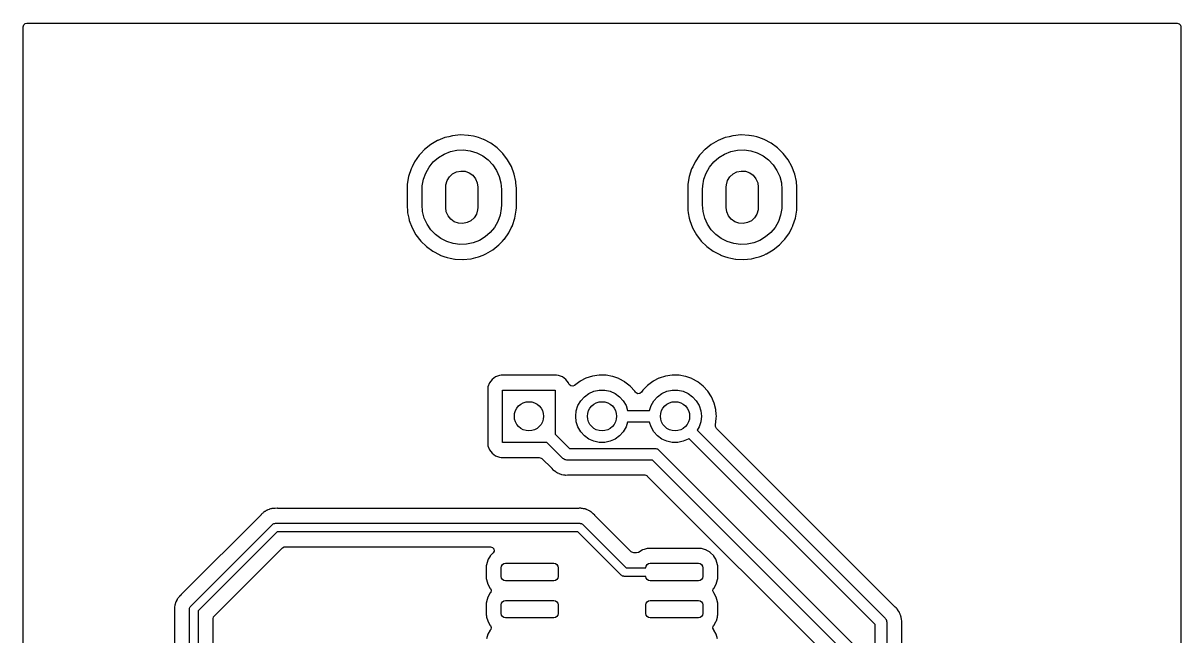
# Model space of a CAD drawing. Extents: x 84 to 124, y -235 to -33.
# Drawn here: x 84.33 to 123.95, y -53.88 to -32.9 of the extents above; entities that cross this region are included whole.
import ezdxf

# ---------------------------------------------------------------- set-up
doc = ezdxf.new("R2010")
doc.units = 0
doc.layers.add('BLACK', color=7, linetype='CONTINUOUS')

msp = doc.modelspace()

# ---------------------------------------------------------------- linework, layer by layer
at = {"layer": 'BLACK', "linetype": 'CONTINUOUS'}
for p, q in [((84.3285, -33.0295), (84.3485, -32.9614)), ((84.3285, -234.96), (84.3285, -33.0295)), ((84.3485, -32.9614), (84.4022, -32.9149)), ((84.4022, -32.9149), (84.4545, -32.9035)), ((84.4545, -32.9035), (123.825, -32.9035)), ((123.825, -32.9035), (123.894, -32.9235)), ((123.894, -32.9235), (123.94, -32.9772)), ((123.94, -32.9772), (123.951, -33.0295)), ((123.951, -33.0295), (123.951, -234.96)), ((98.7599, -36.8239), (98.5171, -36.9223)), ((98.7642, -36.8222), (98.7599, -36.8239)), ((98.7599, -36.8239), (98.7599, -36.8239)), ((98.8931, -36.7906), (98.7642, -36.8222)), ((99.0231, -36.7588), (98.8931, -36.7906)), ((99.0276, -36.7577), (99.0231, -36.7588)), ((99.0231, -36.7588), (99.0231, -36.7588)), ((99.2975, -36.732), (99.0276, -36.7577)), ((99.3021, -36.7322), (99.2975, -36.732)), ((99.5638, -36.7452), (99.3021, -36.7322)), ((99.3021, -36.7322), (99.3021, -36.7322)), ((99.5683, -36.7455), (99.5638, -36.7452)), ((99.5638, -36.7452), (99.5638, -36.7452)), ((99.5728, -36.7463), (99.5683, -36.7455)), ((99.7363, -36.7786), (99.5728, -36.7463)), ((99.5728, -36.7463), (99.5728, -36.7463)), ((99.8344, -36.7979), (99.7363, -36.7786)), ((99.908, -36.8239), (99.8344, -36.7979)), ((100.086, -36.8867), (99.908, -36.8239)), ((108.36, -36.8239), (108.117, -36.9223)), ((108.364, -36.8222), (108.36, -36.8239)), ((108.36, -36.8239), (108.36, -36.8239)), ((108.493, -36.7906), (108.364, -36.8222)), ((108.623, -36.7588), (108.493, -36.7906)), ((108.628, -36.7577), (108.623, -36.7588)), ((108.623, -36.7588), (108.623, -36.7588)), ((108.897, -36.732), (108.628, -36.7577)), ((108.902, -36.7322), (108.897, -36.732)), ((109.164, -36.7452), (108.902, -36.7322)), ((108.902, -36.7322), (108.902, -36.7322)), ((109.168, -36.7455), (109.164, -36.7452)), ((109.164, -36.7452), (109.164, -36.7452)), ((109.173, -36.7463), (109.168, -36.7455)), ((109.336, -36.7786), (109.173, -36.7463)), ((109.173, -36.7463), (109.173, -36.7463)), ((109.434, -36.7979), (109.336, -36.7786)), ((109.508, -36.8239), (109.434, -36.7979)), ((109.686, -36.8867), (109.508, -36.8239)), ((98.0639, -37.2337), (97.9392, -37.3672)), ((98.0671, -37.2304), (98.0639, -37.2337)), ((98.2788, -37.061), (98.0671, -37.2304)), ((98.5128, -36.924), (98.2788, -37.061)), ((98.5171, -36.9223), (98.5128, -36.924)), ((100.09, -36.8882), (100.086, -36.8867)), ((100.086, -36.8867), (100.086, -36.8867)), ((100.33, -37.0145), (100.09, -36.8882)), ((100.549, -37.174), (100.33, -37.0145)), ((100.743, -37.3636), (100.549, -37.174)), ((107.664, -37.2337), (107.539, -37.3672)), ((107.667, -37.2304), (107.664, -37.2337)), ((107.879, -37.061), (107.667, -37.2304)), ((108.113, -36.924), (107.879, -37.061)), ((108.117, -36.9223), (108.113, -36.924)), ((109.69, -36.8882), (109.686, -36.8867)), ((109.686, -36.8867), (109.686, -36.8867)), ((109.93, -37.0145), (109.69, -36.8882)), ((110.149, -37.174), (109.93, -37.0145)), ((110.343, -37.3636), (110.149, -37.174)), ((97.882, -37.4285), (97.7274, -37.6513)), ((97.9392, -37.3672), (97.882, -37.4285)), ((98.365, -37.6569), (98.5387, -37.5061)), ((98.5387, -37.5061), (98.7353, -37.3868)), ((98.7353, -37.3868), (98.9492, -37.3024)), ((98.9492, -37.3024), (99.1743, -37.2551)), ((99.1743, -37.2551), (99.4041, -37.2465)), ((99.4041, -37.2465), (99.632, -37.2767)), ((99.632, -37.2767), (99.8517, -37.3449)), ((99.8517, -37.3449), (100.057, -37.4491)), ((100.057, -37.4491), (100.241, -37.5864)), ((100.241, -37.5864), (100.4, -37.7528)), ((100.908, -37.5791), (100.743, -37.3636)), ((101.039, -37.8162), (100.908, -37.5791)), ((107.482, -37.4285), (107.327, -37.6513)), ((107.539, -37.3672), (107.482, -37.4285)), ((107.965, -37.6569), (108.139, -37.5061)), ((108.139, -37.5061), (108.335, -37.3868)), ((108.335, -37.3868), (108.549, -37.3024)), ((108.549, -37.3024), (108.774, -37.2551)), ((108.774, -37.2551), (109.004, -37.2465)), ((109.004, -37.2465), (109.232, -37.2767)), ((109.232, -37.2767), (109.452, -37.3449)), ((109.452, -37.3449), (109.657, -37.4491)), ((109.657, -37.4491), (109.841, -37.5864)), ((109.841, -37.5864), (110, -37.7528)), ((110.508, -37.5791), (110.343, -37.3636)), ((110.639, -37.8162), (110.508, -37.5791)), ((97.6066, -37.8941), (97.5222, -38.1518)), ((97.6433, -37.8205), (97.6066, -37.8941)), ((97.7254, -37.6554), (97.6433, -37.8205)), ((97.7274, -37.6513), (97.7254, -37.6554)), ((97.7254, -37.6554), (97.7254, -37.6554)), ((98.027, -38.2507), (98.1054, -38.0345)), ((98.1054, -38.0345), (98.2192, -37.8347)), ((98.2192, -37.8347), (98.365, -37.6569)), ((99.0261, -38.0634), (99.1591, -37.9956)), ((99.1591, -37.9956), (99.3055, -37.9661)), ((99.3055, -37.9661), (99.4544, -37.977)), ((99.4544, -37.977), (99.5948, -38.0276)), ((99.5948, -38.0276), (99.7165, -38.1141)), ((100.4, -37.7528), (100.528, -37.9436)), ((100.528, -37.9436), (100.623, -38.1533)), ((101.135, -38.0698), (101.039, -37.8162)), ((107.207, -37.8941), (107.122, -38.1518)), ((107.243, -37.8205), (107.207, -37.8941)), ((107.325, -37.6554), (107.243, -37.8205)), ((107.327, -37.6513), (107.325, -37.6554)), ((107.325, -37.6554), (107.325, -37.6554)), ((107.627, -38.2507), (107.705, -38.0345)), ((107.705, -38.0345), (107.819, -37.8347)), ((107.819, -37.8347), (107.965, -37.6569)), ((108.626, -38.0634), (108.759, -37.9956)), ((108.759, -37.9956), (108.905, -37.9661)), ((108.905, -37.9661), (109.054, -37.977)), ((109.054, -37.977), (109.195, -38.0276)), ((109.195, -38.0276), (109.317, -38.1141)), ((110, -37.7528), (110.128, -37.9436)), ((110.128, -37.9436), (110.223, -38.1533)), ((110.735, -38.0698), (110.639, -37.8162)), ((97.4758, -38.4189), (97.4715, -38.5046)), ((97.5222, -38.1518), (97.4758, -38.4189)), ((97.986, -38.477), (98.027, -38.2507)), ((98.7959, -38.4347), (98.8375, -38.2913)), ((98.8375, -38.2913), (98.9162, -38.1644)), ((98.9162, -38.1644), (99.0261, -38.0634)), ((99.7165, -38.1141), (99.8104, -38.2301)), ((99.8104, -38.2301), (99.8697, -38.3671)), ((99.8697, -38.3671), (99.89, -38.515)), ((100.623, -38.1533), (100.681, -38.3759)), ((100.681, -38.3759), (100.7, -38.605)), ((101.136, -38.0742), (101.135, -38.0698)), ((101.193, -38.3301), (101.136, -38.0742)), ((101.136, -38.0742), (101.136, -38.0742)), ((101.194, -38.3345), (101.193, -38.3301)), ((101.194, -38.3391), (101.194, -38.3345)), ((101.206, -38.5062), (101.194, -38.3391)), ((107.076, -38.4189), (107.072, -38.5046)), ((107.122, -38.1518), (107.076, -38.4189)), ((107.586, -38.477), (107.627, -38.2507)), ((108.396, -38.4347), (108.438, -38.2913)), ((108.438, -38.2913), (108.516, -38.1644)), ((108.516, -38.1644), (108.626, -38.0634)), ((109.317, -38.1141), (109.41, -38.2301)), ((109.41, -38.2301), (109.47, -38.3671)), ((109.47, -38.3671), (109.49, -38.515)), ((110.223, -38.1533), (110.281, -38.3759)), ((110.281, -38.3759), (110.3, -38.605)), ((110.736, -38.0742), (110.735, -38.0698)), ((110.793, -38.3301), (110.736, -38.0742)), ((110.736, -38.0742), (110.736, -38.0742)), ((110.794, -38.3345), (110.793, -38.3301)), ((110.794, -38.3391), (110.794, -38.3345)), ((110.806, -38.5062), (110.794, -38.3391)), ((97.4715, -38.5046), (97.4715, -39.1939)), ((97.98, -38.605), (97.986, -38.477)), ((97.98, -39.125), (97.98, -38.605)), ((98.79, -38.515), (98.7959, -38.4347)), ((98.79, -39.215), (98.79, -38.515)), ((99.89, -38.515), (99.89, -39.215)), ((100.7, -38.605), (100.7, -39.125)), ((101.209, -38.5361), (101.206, -38.5062)), ((101.209, -39.2254), (101.209, -38.5361)), ((107.072, -38.5046), (107.072, -39.1939)), ((107.58, -38.605), (107.586, -38.477)), ((107.58, -39.125), (107.58, -38.605)), ((108.39, -38.515), (108.396, -38.4347)), ((108.39, -39.215), (108.39, -38.515)), ((109.49, -38.515), (109.49, -39.215)), ((110.3, -38.605), (110.3, -39.125)), ((110.808, -38.5361), (110.806, -38.5062)), ((110.808, -39.2254), (110.808, -38.5361)), ((97.4715, -39.1939), (97.4717, -39.1962)), ((97.4717, -39.1962), (97.4797, -39.3072)), ((97.4717, -39.1962), (97.4717, -39.1962)), ((97.9994, -39.3541), (97.98, -39.125)), ((98.8103, -39.3629), (98.79, -39.215)), ((99.89, -39.215), (99.8841, -39.2953)), ((100.7, -39.125), (100.694, -39.253)), ((101.204, -39.3111), (101.209, -39.2254)), ((107.072, -39.1939), (107.072, -39.1962)), ((107.072, -39.1962), (107.08, -39.3072)), ((107.072, -39.1962), (107.072, -39.1962)), ((107.599, -39.3541), (107.58, -39.125)), ((108.41, -39.3629), (108.39, -39.215)), ((109.49, -39.215), (109.484, -39.2953)), ((110.3, -39.125), (110.294, -39.253)), ((110.804, -39.3111), (110.808, -39.2254)), ((97.4797, -39.3072), (97.4861, -39.3955)), ((97.4861, -39.3955), (97.4871, -39.3999)), ((97.4871, -39.3999), (97.4871, -39.3999)), ((97.4871, -39.3999), (97.5265, -39.5782)), ((97.5265, -39.5782), (97.5446, -39.6602)), ((98.0572, -39.5767), (97.9994, -39.3541)), ((98.1517, -39.7864), (98.0572, -39.5767)), ((98.8695, -39.4999), (98.8103, -39.3629)), ((98.9635, -39.6159), (98.8695, -39.4999)), ((99.0852, -39.7024), (98.9635, -39.6159)), ((99.7638, -39.5656), (99.6539, -39.6666)), ((99.8424, -39.4387), (99.7638, -39.5656)), ((99.8841, -39.2953), (99.8424, -39.4387)), ((100.653, -39.4793), (100.575, -39.6955)), ((100.694, -39.253), (100.653, -39.4793)), ((101.073, -39.8359), (101.158, -39.5782)), ((101.158, -39.5782), (101.204, -39.3111)), ((107.08, -39.3072), (107.086, -39.3955)), ((107.086, -39.3955), (107.087, -39.3999)), ((107.087, -39.3999), (107.087, -39.3999)), ((107.087, -39.3999), (107.126, -39.5782)), ((107.126, -39.5782), (107.145, -39.6602)), ((107.657, -39.5767), (107.599, -39.3541)), ((107.752, -39.7864), (107.657, -39.5767)), ((108.47, -39.4999), (108.41, -39.3629)), ((108.563, -39.6159), (108.47, -39.4999)), ((108.685, -39.7024), (108.563, -39.6159)), ((109.364, -39.5656), (109.254, -39.6666)), ((109.442, -39.4387), (109.364, -39.5656)), ((109.484, -39.2953), (109.442, -39.4387)), ((110.253, -39.4793), (110.175, -39.6955)), ((110.294, -39.253), (110.253, -39.4793)), ((110.673, -39.8359), (110.758, -39.5782)), ((110.758, -39.5782), (110.804, -39.3111)), ((97.5446, -39.6602), (97.6407, -39.9138)), ((97.6407, -39.9138), (97.7723, -40.1509)), ((98.2801, -39.9772), (98.1517, -39.7864)), ((98.4388, -40.1436), (98.2801, -39.9772)), ((99.2256, -39.753), (99.0852, -39.7024)), ((99.3745, -39.7639), (99.2256, -39.753)), ((99.5209, -39.7344), (99.3745, -39.7639)), ((99.6539, -39.6666), (99.5209, -39.7344)), ((100.461, -39.8953), (100.315, -40.0731)), ((100.575, -39.6955), (100.461, -39.8953)), ((100.953, -40.0787), (101.035, -39.9138)), ((101.035, -39.9138), (101.071, -39.84)), ((101.071, -39.84), (101.073, -39.8359)), ((101.071, -39.84), (101.071, -39.84)), ((107.145, -39.6602), (107.241, -39.9138)), ((107.241, -39.9138), (107.372, -40.1509)), ((107.88, -39.9772), (107.752, -39.7864)), ((108.039, -40.1436), (107.88, -39.9772)), ((108.826, -39.753), (108.685, -39.7024)), ((108.975, -39.7639), (108.826, -39.753)), ((109.121, -39.7344), (108.975, -39.7639)), ((109.254, -39.6666), (109.121, -39.7344)), ((110.061, -39.8953), (109.915, -40.0731)), ((110.175, -39.6955), (110.061, -39.8953)), ((110.553, -40.0787), (110.635, -39.9138)), ((110.635, -39.9138), (110.671, -39.84)), ((110.671, -39.84), (110.673, -39.8359)), ((110.671, -39.84), (110.671, -39.84)), ((97.7723, -40.1509), (97.9368, -40.3664)), ((97.9368, -40.3664), (98.1307, -40.556)), ((98.6233, -40.2809), (98.4388, -40.1436)), ((98.8283, -40.3851), (98.6233, -40.2809)), ((99.048, -40.4533), (98.8283, -40.3851)), ((99.9447, -40.3432), (99.7308, -40.4276)), ((100.141, -40.2239), (99.9447, -40.3432)), ((100.315, -40.0731), (100.141, -40.2239)), ((100.613, -40.4996), (100.734, -40.3696)), ((100.734, -40.3696), (100.795, -40.3048)), ((100.795, -40.3048), (100.798, -40.3015)), ((100.795, -40.3048), (100.795, -40.3048)), ((100.798, -40.3015), (100.953, -40.0787)), ((107.372, -40.1509), (107.537, -40.3664)), ((107.537, -40.3664), (107.731, -40.556)), ((108.223, -40.2809), (108.039, -40.1436)), ((108.428, -40.3851), (108.223, -40.2809)), ((108.648, -40.4533), (108.428, -40.3851)), ((109.545, -40.3432), (109.331, -40.4276)), ((109.741, -40.2239), (109.545, -40.3432)), ((109.915, -40.0731), (109.741, -40.2239)), ((110.213, -40.4996), (110.334, -40.3696)), ((110.334, -40.3696), (110.395, -40.3048)), ((110.395, -40.3048), (110.398, -40.3015)), ((110.395, -40.3048), (110.395, -40.3048)), ((110.398, -40.3015), (110.553, -40.0787)), ((98.1307, -40.556), (98.35, -40.7155)), ((98.35, -40.7155), (98.5899, -40.8418)), ((99.2759, -40.4835), (99.048, -40.4533)), ((99.5057, -40.4749), (99.2759, -40.4835)), ((99.7308, -40.4276), (99.5057, -40.4749)), ((100.075, -40.8433), (100.163, -40.8077)), ((100.163, -40.8077), (100.167, -40.806)), ((100.163, -40.8077), (100.163, -40.8077)), ((100.167, -40.806), (100.401, -40.669)), ((100.401, -40.669), (100.613, -40.4996)), ((107.731, -40.556), (107.95, -40.7155)), ((107.95, -40.7155), (108.19, -40.8418)), ((108.876, -40.4835), (108.648, -40.4533)), ((109.106, -40.4749), (108.876, -40.4835)), ((109.331, -40.4276), (109.106, -40.4749)), ((109.675, -40.8433), (109.763, -40.8077)), ((109.763, -40.8077), (109.767, -40.806)), ((109.763, -40.8077), (109.763, -40.8077)), ((109.767, -40.806), (110.001, -40.669)), ((110.001, -40.669), (110.213, -40.4996)), ((98.5899, -40.8418), (98.5942, -40.8433)), ((98.5942, -40.8433), (98.5943, -40.8433)), ((98.5943, -40.8433), (98.7271, -40.8902)), ((98.7271, -40.8902), (98.8456, -40.9321)), ((98.8456, -40.9321), (98.9437, -40.9514)), ((98.9437, -40.9514), (99.1072, -40.9837)), ((99.1072, -40.9837), (99.1072, -40.9837)), ((99.1072, -40.9837), (99.1117, -40.9845)), ((99.1117, -40.9845), (99.1162, -40.9848)), ((99.1162, -40.9848), (99.1162, -40.9848)), ((99.1162, -40.9848), (99.3779, -40.9978)), ((99.3779, -40.9978), (99.3779, -40.9978)), ((99.3779, -40.9978), (99.3825, -40.998)), ((99.3825, -40.998), (99.6524, -40.9723)), ((99.6524, -40.9723), (99.6569, -40.9712)), ((99.6569, -40.9712), (99.8166, -40.9321)), ((99.6569, -40.9712), (99.6569, -40.9712)), ((99.8166, -40.9321), (99.9158, -40.9078)), ((99.9158, -40.9078), (100.075, -40.8433)), ((108.19, -40.8418), (108.194, -40.8433)), ((108.194, -40.8433), (108.194, -40.8433)), ((108.194, -40.8433), (108.327, -40.8902)), ((108.327, -40.8902), (108.446, -40.9321)), ((108.446, -40.9321), (108.544, -40.9514)), ((108.544, -40.9514), (108.707, -40.9837)), ((108.707, -40.9837), (108.707, -40.9837)), ((108.707, -40.9837), (108.712, -40.9845)), ((108.712, -40.9845), (108.716, -40.9848)), ((108.716, -40.9848), (108.716, -40.9848)), ((108.716, -40.9848), (108.978, -40.9978)), ((108.978, -40.9978), (108.978, -40.9978)), ((108.978, -40.9978), (108.983, -40.998)), ((108.983, -40.998), (109.252, -40.9723)), ((109.252, -40.9723), (109.257, -40.9712)), ((109.257, -40.9712), (109.417, -40.9321)), ((109.257, -40.9712), (109.257, -40.9712)), ((109.417, -40.9321), (109.516, -40.9078)), ((109.516, -40.9078), (109.675, -40.8433)), ((100.377, -45.1017), (100.289, -45.2183)), ((100.493, -45.0144), (100.377, -45.1017)), ((100.63, -44.9633), (100.493, -45.0144)), ((100.692, -44.9565), (100.63, -44.9633)), ((102.588, -44.9565), (100.692, -44.9565)), ((102.65, -44.9633), (102.588, -44.9565)), ((102.787, -45.0144), (102.65, -44.9633)), ((102.903, -45.1017), (102.787, -45.0144)), ((102.991, -45.2183), (102.903, -45.1017)), ((103.387, -45.1691), (103.383, -45.1722)), ((103.391, -45.1667), (103.387, -45.1691)), ((103.588, -45.0645), (103.391, -45.1667)), ((103.592, -45.0621), (103.588, -45.0645)), ((103.588, -45.0645), (103.588, -45.0645)), ((103.812, -44.9901), (103.592, -45.0621)), ((104.041, -44.9551), (103.812, -44.9901)), ((104.047, -44.9552), (104.041, -44.9551)), ((104.2, -44.9571), (104.047, -44.9552)), ((104.047, -44.9552), (104.047, -44.9552)), ((104.273, -44.9579), (104.2, -44.9571)), ((104.278, -44.9588), (104.273, -44.9579)), ((104.278, -44.9589), (104.278, -44.9588)), ((104.496, -44.9977), (104.278, -44.9589)), ((104.501, -44.9986), (104.496, -44.9977)), ((104.496, -44.9977), (104.496, -44.9977)), ((104.506, -45.0003), (104.501, -44.9986)), ((104.714, -45.0741), (104.506, -45.0003)), ((104.506, -45.0003), (104.506, -45.0003)), ((104.714, -45.0742), (104.714, -45.0741)), ((104.719, -45.0759), (104.714, -45.0742)), ((104.724, -45.0784), (104.719, -45.0759)), ((104.918, -45.1853), (104.724, -45.0784)), ((104.724, -45.0784), (104.724, -45.0784)), ((105.887, -45.1691), (105.883, -45.1722)), ((105.891, -45.1667), (105.887, -45.1691)), ((106.088, -45.0645), (105.891, -45.1667)), ((106.092, -45.0621), (106.088, -45.0645)), ((106.088, -45.0645), (106.088, -45.0645)), ((106.312, -44.9901), (106.092, -45.0621)), ((106.541, -44.9551), (106.312, -44.9901)), ((106.547, -44.9552), (106.541, -44.9551)), ((106.7, -44.9571), (106.547, -44.9552)), ((106.547, -44.9552), (106.547, -44.9552)), ((106.773, -44.9579), (106.7, -44.9571)), ((106.778, -44.9588), (106.773, -44.9579)), ((106.778, -44.9589), (106.778, -44.9588)), ((106.996, -44.9977), (106.778, -44.9589)), ((107.001, -44.9986), (106.996, -44.9977)), ((106.996, -44.9977), (106.996, -44.9977)), ((107.006, -45.0003), (107.001, -44.9986)), ((107.214, -45.0741), (107.006, -45.0003)), ((107.006, -45.0003), (107.006, -45.0003)), ((107.214, -45.0742), (107.214, -45.0741)), ((107.219, -45.0759), (107.214, -45.0742)), ((107.224, -45.0784), (107.219, -45.0759)), ((107.418, -45.1853), (107.224, -45.0784)), ((107.224, -45.0784), (107.224, -45.0784)), ((100.238, -45.3547), (100.231, -45.4169)), ((100.231, -45.4169), (100.231, -47.3131)), ((100.289, -45.2183), (100.238, -45.3547)), ((100.74, -47.265), (100.74, -45.465)), ((100.74, -45.465), (102.54, -45.465)), ((102.54, -45.465), (102.54, -46.9822)), ((102.994, -45.2267), (102.991, -45.2183)), ((103.004, -45.2549), (102.994, -45.2267)), ((102.994, -45.2267), (102.994, -45.2267)), ((103.017, -45.28), (103.004, -45.2549)), ((103.071, -45.3259), (103.017, -45.28)), ((103.142, -45.3351), (103.071, -45.3259)), ((103.201, -45.3072), (103.142, -45.3351)), ((103.202, -45.3081), (103.201, -45.3072)), ((103.383, -45.1722), (103.202, -45.3081)), ((103.383, -45.1722), (103.383, -45.1722)), ((103.69, -45.5856), (103.862, -45.509)), ((103.862, -45.509), (104.046, -45.4699)), ((104.046, -45.4699), (104.234, -45.4699)), ((104.234, -45.4699), (104.418, -45.509)), ((104.418, -45.509), (104.59, -45.5856)), ((104.922, -45.1878), (104.918, -45.1853)), ((104.918, -45.1853), (104.918, -45.1853)), ((104.926, -45.191), (104.922, -45.1878)), ((105.1, -45.3282), (104.926, -45.191)), ((104.926, -45.191), (104.926, -45.191)), ((105.104, -45.3314), (105.1, -45.3282)), ((105.1, -45.3282), (105.1, -45.3282)), ((105.26, -45.5027), (105.104, -45.3314)), ((105.263, -45.507), (105.26, -45.5027)), ((105.285, -45.5416), (105.263, -45.507)), ((105.263, -45.507), (105.263, -45.507)), ((105.306, -45.5661), (105.285, -45.5416)), ((105.495, -45.5442), (105.44, -45.5892)), ((105.542, -45.4756), (105.495, -45.5442)), ((105.702, -45.3081), (105.542, -45.4756)), ((105.739, -45.28), (105.702, -45.3081)), ((105.883, -45.1722), (105.739, -45.28)), ((105.883, -45.1722), (105.883, -45.1722)), ((106.19, -45.5856), (106.362, -45.509)), ((106.362, -45.509), (106.546, -45.4699)), ((106.546, -45.4699), (106.734, -45.4699)), ((106.734, -45.4699), (106.918, -45.509)), ((106.918, -45.509), (107.09, -45.5856)), ((107.422, -45.1878), (107.418, -45.1853)), ((107.418, -45.1853), (107.418, -45.1853)), ((107.426, -45.191), (107.422, -45.1878)), ((107.6, -45.3282), (107.426, -45.191)), ((107.426, -45.191), (107.426, -45.191)), ((107.604, -45.3314), (107.6, -45.3282)), ((107.6, -45.3282), (107.6, -45.3282)), ((107.76, -45.5027), (107.604, -45.3314)), ((107.886, -45.6971), (107.76, -45.5027)), ((103.318, -45.9989), (103.412, -45.836)), ((103.412, -45.836), (103.538, -45.6962)), ((103.538, -45.6962), (103.69, -45.5856)), ((104.59, -45.5856), (104.742, -45.6962)), ((104.742, -45.6962), (104.868, -45.836)), ((104.868, -45.836), (104.962, -45.9989)), ((105.369, -45.5973), (105.306, -45.5661)), ((105.44, -45.5892), (105.369, -45.5973)), ((105.818, -45.9989), (105.912, -45.836)), ((105.912, -45.836), (106.038, -45.6962)), ((106.038, -45.6962), (106.19, -45.5856)), ((107.09, -45.5856), (107.242, -45.6962)), ((107.242, -45.6962), (107.368, -45.836)), ((107.368, -45.836), (107.462, -45.9989)), ((107.978, -45.9095), (107.886, -45.6971)), ((108.034, -46.1342), (107.978, -45.9095)), ((103.24, -46.365), (103.26, -46.1779)), ((103.26, -46.1779), (103.318, -45.9989)), ((104.962, -45.9989), (105.016, -46.165)), ((105.016, -46.165), (105.764, -46.165)), ((105.764, -46.165), (105.818, -45.9989)), ((107.462, -45.9989), (107.52, -46.1779)), ((107.52, -46.1779), (107.54, -46.365)), ((108.035, -46.1393), (108.034, -46.1342)), ((108.047, -46.2884), (108.035, -46.1393)), ((108.035, -46.1393), (108.035, -46.1393)), ((108.053, -46.365), (108.047, -46.2884)), ((103.26, -46.5521), (103.24, -46.365)), ((103.318, -46.7311), (103.26, -46.5521)), ((103.412, -46.894), (103.318, -46.7311)), ((104.962, -46.7311), (104.868, -46.894)), ((105.016, -46.565), (104.962, -46.7311)), ((105.764, -46.565), (105.016, -46.565)), ((105.818, -46.7311), (105.764, -46.565)), ((105.912, -46.894), (105.818, -46.7311)), ((107.462, -46.7311), (107.399, -46.8409)), ((107.52, -46.5521), (107.462, -46.7311)), ((107.54, -46.365), (107.52, -46.5521)), ((108.021, -46.6637), (108.052, -46.434)), ((108.021, -46.6643), (108.021, -46.6637)), ((108.021, -46.716), (108.021, -46.6643)), ((108.055, -46.7783), (108.021, -46.716)), ((108.052, -46.434), (108.053, -46.365)), ((102.54, -46.9822), (103.022, -47.4645)), ((103.538, -47.0338), (103.412, -46.894)), ((103.69, -47.1444), (103.538, -47.0338)), ((103.862, -47.221), (103.69, -47.1444)), ((104.59, -47.1444), (104.418, -47.221)), ((104.742, -47.0338), (104.59, -47.1444)), ((104.868, -46.894), (104.742, -47.0338)), ((106.038, -47.0338), (105.912, -46.894)), ((106.19, -47.1444), (106.038, -47.0338)), ((106.362, -47.221), (106.19, -47.1444)), ((107.09, -47.1444), (106.918, -47.221)), ((107.117, -47.1248), (107.09, -47.1444)), ((113.489, -53.4963), (107.117, -47.1248)), ((107.399, -46.8409), (113.83, -53.2723)), ((114.172, -52.8951), (108.055, -46.7783)), ((100.231, -47.3131), (100.238, -47.3753)), ((100.238, -47.3753), (100.289, -47.5117)), ((100.289, -47.5117), (100.377, -47.6283)), ((102.257, -47.265), (100.74, -47.265)), ((102.798, -47.8059), (102.257, -47.265)), ((103.022, -47.4645), (105.948, -47.4645)), ((104.046, -47.2601), (103.862, -47.221)), ((104.234, -47.2601), (104.046, -47.2601)), ((104.418, -47.221), (104.234, -47.2601)), ((105.948, -47.4645), (105.98, -47.472)), ((105.98, -47.472), (106.014, -47.4758)), ((106.014, -47.4758), (106.023, -47.4819)), ((106.023, -47.4819), (106.035, -47.4844)), ((106.035, -47.4844), (106.061, -47.5053)), ((106.061, -47.5053), (106.089, -47.5231)), ((106.089, -47.5231), (112.918, -54.3523)), ((106.546, -47.2601), (106.362, -47.221)), ((106.734, -47.2601), (106.546, -47.2601)), ((106.918, -47.221), (106.734, -47.2601)), ((100.377, -47.6283), (100.493, -47.7156)), ((100.493, -47.7156), (100.63, -47.7667)), ((100.63, -47.7667), (100.692, -47.7735)), ((100.692, -47.7735), (101.994, -47.7735)), ((101.994, -47.7735), (102.062, -47.7935)), ((102.062, -47.7935), (102.083, -47.8104)), ((102.083, -47.8104), (102.418, -48.145)), ((102.826, -47.8237), (102.798, -47.8059)), ((102.852, -47.8446), (102.826, -47.8237)), ((102.864, -47.8472), (102.852, -47.8446)), ((102.873, -47.8533), (102.864, -47.8472)), ((102.907, -47.857), (102.873, -47.8533)), ((102.939, -47.8645), (102.907, -47.857)), ((105.865, -47.8645), (102.939, -47.8645)), ((112.576, -54.5763), (105.865, -47.8645)), ((102.418, -48.145), (102.424, -48.1513)), ((102.424, -48.1513), (102.462, -48.1949)), ((102.462, -48.1949), (102.468, -48.1993)), ((102.468, -48.1993), (102.514, -48.2316)), ((102.514, -48.2316), (102.52, -48.2356)), ((102.52, -48.2356), (102.57, -48.275)), ((102.57, -48.275), (102.577, -48.2781)), ((102.577, -48.2781), (102.579, -48.2795)), ((102.579, -48.2795), (102.594, -48.2879)), ((102.594, -48.2879), (102.596, -48.2891)), ((102.596, -48.2891), (102.602, -48.2935)), ((102.602, -48.2935), (102.609, -48.2963)), ((102.609, -48.2963), (102.609, -48.2963)), ((102.609, -48.2963), (102.662, -48.3167)), ((102.662, -48.3167), (102.668, -48.3193)), ((102.668, -48.3193), (102.726, -48.3456)), ((102.726, -48.3456), (102.734, -48.3469)), ((102.734, -48.3469), (102.736, -48.3477)), ((102.736, -48.3477), (102.752, -48.3524)), ((102.752, -48.3524), (102.755, -48.353)), ((102.755, -48.353), (102.762, -48.3558)), ((102.762, -48.3558), (102.77, -48.3568)), ((102.77, -48.3568), (102.825, -48.3641)), ((102.825, -48.3641), (102.832, -48.3652)), ((102.832, -48.3652), (102.87, -48.3723)), ((102.87, -48.3723), (102.895, -48.3768)), ((102.895, -48.3768), (102.902, -48.3764)), ((102.902, -48.3764), (102.957, -48.3732)), ((102.902, -48.3764), (102.902, -48.3764)), ((102.957, -48.3732), (102.964, -48.373)), ((102.964, -48.373), (105.602, -48.373)), ((105.602, -48.373), (105.67, -48.393)), ((105.67, -48.393), (105.691, -48.4099)), ((105.691, -48.4099), (112.031, -54.75)), ((92.8396, -49.5254), (92.8202, -49.5294)), ((92.8602, -49.5194), (92.8396, -49.5254)), ((92.9063, -49.518), (92.8602, -49.5194)), ((92.9182, -49.5171), (92.9063, -49.518)), ((92.9186, -49.517), (92.9182, -49.5171)), ((92.9226, -49.5165), (92.9186, -49.517)), ((92.9186, -49.517), (92.9186, -49.517)), ((92.9517, -49.5165), (92.9226, -49.5165)), ((92.9556, -49.5164), (92.9517, -49.5165)), ((93.0185, -49.5145), (92.9556, -49.5164)), ((93.0265, -49.5142), (93.0185, -49.5145)), ((93.0185, -49.5145), (93.0185, -49.5145)), ((93.0342, -49.5159), (93.0265, -49.5142)), ((93.0461, -49.5165), (93.0342, -49.5159)), ((103.341, -49.5165), (93.0461, -49.5165)), ((103.353, -49.5159), (103.341, -49.5165)), ((103.399, -49.5116), (103.353, -49.5159)), ((103.42, -49.5149), (103.399, -49.5116)), ((103.44, -49.5165), (103.42, -49.5149)), ((103.461, -49.5165), (103.44, -49.5165)), ((103.472, -49.5192), (103.461, -49.5165)), ((103.506, -49.528), (103.472, -49.5192)), ((103.518, -49.5304), (103.506, -49.528)), ((92.4722, -49.7355), (89.7624, -52.4453)), ((92.4802, -49.7268), (92.4722, -49.7355)), ((92.4995, -49.7034), (92.4802, -49.7268)), ((92.5096, -49.6912), (92.4995, -49.7034)), ((92.527, -49.6786), (92.5096, -49.6912)), ((92.542, -49.6657), (92.527, -49.6786)), ((92.5572, -49.6505), (92.542, -49.6657)), ((92.564, -49.6465), (92.5572, -49.6505)), ((92.597, -49.627), (92.564, -49.6465)), ((92.564, -49.6465), (92.564, -49.6465)), ((92.6069, -49.6205), (92.597, -49.627)), ((92.6442, -49.5934), (92.6069, -49.6205)), ((92.6642, -49.5855), (92.6442, -49.5934)), ((92.6819, -49.5768), (92.6642, -49.5855)), ((92.7004, -49.5659), (92.6819, -49.5768)), ((92.7448, -49.553), (92.7004, -49.5659)), ((92.756, -49.5491), (92.7448, -49.553)), ((92.7916, -49.535), (92.756, -49.5491)), ((92.7989, -49.5321), (92.7916, -49.535)), ((92.7916, -49.535), (92.7916, -49.535)), ((92.8068, -49.5311), (92.7989, -49.5321)), ((92.8132, -49.5303), (92.8068, -49.5311)), ((92.8068, -49.5311), (92.8068, -49.5311)), ((92.8202, -49.5294), (92.8132, -49.5303)), ((103.563, -49.5376), (103.518, -49.5304)), ((103.583, -49.5461), (103.563, -49.5376)), ((103.602, -49.5525), (103.583, -49.5461)), ((103.622, -49.5579), (103.602, -49.5525)), ((103.629, -49.5617), (103.622, -49.5579)), ((103.663, -49.5801), (103.629, -49.5617)), ((103.629, -49.5617), (103.629, -49.5617)), ((103.673, -49.5853), (103.663, -49.5801)), ((103.709, -49.6005), (103.673, -49.5853)), ((103.716, -49.6037), (103.709, -49.6005)), ((103.709, -49.6005), (103.709, -49.6005)), ((103.722, -49.6086), (103.716, -49.6037)), ((103.733, -49.6168), (103.722, -49.6086)), ((103.749, -49.6277), (103.733, -49.6168)), ((103.761, -49.6342), (103.749, -49.6277)), ((103.768, -49.638), (103.761, -49.6342)), ((103.798, -49.6657), (103.768, -49.638)), ((103.802, -49.6696), (103.798, -49.6657)), ((103.811, -49.6774), (103.802, -49.6696)), ((103.814, -49.6801), (103.811, -49.6774)), ((103.835, -49.7006), (103.814, -49.6801)), ((103.838, -49.7034), (103.835, -49.7006)), ((103.889, -49.7519), (103.838, -49.7034)), ((103.894, -49.7586), (103.889, -49.7519)), ((103.902, -49.7674), (103.894, -49.7586)), ((103.894, -49.7586), (103.894, -49.7586)), ((105.138, -51.0036), (103.902, -49.7674)), ((90.0639, -52.8629), (92.8579, -50.0689)), ((92.8579, -50.0689), (92.875, -50.0591)), ((92.875, -50.0591), (92.889, -50.0451)), ((92.889, -50.0451), (92.9081, -50.04)), ((92.9081, -50.04), (92.9252, -50.0301)), ((92.9252, -50.0301), (92.9449, -50.0301)), ((92.9449, -50.0301), (92.964, -50.025)), ((92.964, -50.025), (103.378, -50.025)), ((103.378, -50.025), (103.397, -50.0301)), ((103.397, -50.0301), (103.417, -50.0301)), ((103.417, -50.0301), (103.434, -50.04)), ((103.434, -50.04), (103.453, -50.0451)), ((103.453, -50.0451), (103.467, -50.0591)), ((103.467, -50.0591), (103.484, -50.0689)), ((103.484, -50.0689), (104.964, -51.549)), ((93.0261, -50.325), (90.32, -53.0311)), ((103.316, -50.325), (93.0261, -50.325)), ((104.796, -51.8051), (103.316, -50.325)), ((90.8654, -53.2049), (93.1999, -50.8704)), ((93.1999, -50.8704), (93.2622, -50.8364)), ((93.2622, -50.8364), (93.2889, -50.8335)), ((93.2889, -50.8335), (100.32, -50.8335)), ((100.409, -51.0486), (100.316, -51.1422)), ((100.32, -50.8335), (100.388, -50.8535)), ((100.388, -50.8535), (100.435, -50.9072)), ((100.415, -51.042), (100.409, -51.0486)), ((100.445, -50.9774), (100.415, -51.042)), ((100.435, -50.9072), (100.445, -50.9774)), ((105.159, -51.0205), (105.138, -51.0036)), ((105.227, -51.0405), (105.159, -51.0205)), ((105.322, -51.0405), (105.227, -51.0405)), ((105.386, -51.023), (105.322, -51.0405)), ((105.52, -50.9439), (105.386, -51.023)), ((105.526, -50.9399), (105.52, -50.9439)), ((105.52, -50.9439), (105.52, -50.9439)), ((105.534, -50.9376), (105.526, -50.9399)), ((105.586, -50.9225), (105.534, -50.9376)), ((105.534, -50.9376), (105.534, -50.9376)), ((105.686, -50.8934), (105.586, -50.9225)), ((105.693, -50.8929), (105.686, -50.8934)), ((105.721, -50.8907), (105.693, -50.8929)), ((105.693, -50.8929), (105.693, -50.8929)), ((105.723, -50.8905), (105.721, -50.8907)), ((105.721, -50.8907), (105.721, -50.8907)), ((107.507, -50.8905), (105.723, -50.8905)), ((107.509, -50.8907), (107.507, -50.8905)), ((107.537, -50.8929), (107.509, -50.8907)), ((107.509, -50.8907), (107.509, -50.8907)), ((107.544, -50.8934), (107.537, -50.8929)), ((107.537, -50.8929), (107.537, -50.8929)), ((107.644, -50.9225), (107.544, -50.8934)), ((107.696, -50.9376), (107.644, -50.9225)), ((107.704, -50.9399), (107.696, -50.9376)), ((107.696, -50.9376), (107.696, -50.9376)), ((107.71, -50.9439), (107.704, -50.9399)), ((107.84, -51.0205), (107.71, -50.9439)), ((107.71, -50.9439), (107.71, -50.9439)), ((107.847, -51.0245), (107.84, -51.0205)), ((107.84, -51.0205), (107.84, -51.0205)), ((107.964, -51.1422), (107.847, -51.0245)), ((100.184, -51.4452), (100.181, -51.4825)), ((100.181, -51.4825), (100.181, -51.9155)), ((100.231, -51.2854), (100.184, -51.4452)), ((100.248, -51.2566), (100.231, -51.2854)), ((100.312, -51.149), (100.248, -51.2566)), ((100.316, -51.1422), (100.312, -51.149)), ((100.312, -51.149), (100.312, -51.149)), ((100.69, -51.549), (100.701, -51.4916)), ((100.701, -51.4916), (100.734, -51.4429)), ((100.734, -51.4429), (100.783, -51.4104)), ((100.783, -51.4104), (100.84, -51.399)), ((100.84, -51.399), (102.49, -51.399)), ((102.49, -51.399), (102.547, -51.4104)), ((102.547, -51.4104), (102.596, -51.4429)), ((102.596, -51.4429), (102.629, -51.4916)), ((102.629, -51.4916), (102.64, -51.549)), ((105.64, -51.549), (105.651, -51.4916)), ((105.651, -51.4916), (105.684, -51.4429)), ((105.684, -51.4429), (105.733, -51.4104)), ((105.733, -51.4104), (105.79, -51.399)), ((105.79, -51.399), (107.44, -51.399)), ((107.44, -51.399), (107.497, -51.4104)), ((107.497, -51.4104), (107.546, -51.4429)), ((107.546, -51.4429), (107.579, -51.4916)), ((107.579, -51.4916), (107.59, -51.549)), ((107.968, -51.149), (107.964, -51.1422)), ((108.032, -51.2566), (107.968, -51.149)), ((107.968, -51.149), (107.968, -51.149)), ((108.049, -51.2854), (108.032, -51.2566)), ((108.096, -51.4452), (108.049, -51.2854)), ((108.099, -51.4825), (108.096, -51.4452)), ((108.099, -51.9155), (108.099, -51.4825)), ((100.69, -51.849), (100.69, -51.549)), ((100.701, -51.9064), (100.69, -51.849)), ((102.64, -51.849), (102.629, -51.9064)), ((102.64, -51.549), (102.64, -51.849)), ((104.813, -51.8149), (104.796, -51.8051)), ((104.827, -51.8289), (104.813, -51.8149)), ((104.846, -51.834), (104.827, -51.8289)), ((104.863, -51.8439), (104.846, -51.834)), ((104.883, -51.8439), (104.863, -51.8439)), ((104.902, -51.849), (104.883, -51.8439)), ((105.64, -51.849), (104.902, -51.849)), ((104.964, -51.549), (105.64, -51.549)), ((105.651, -51.9064), (105.64, -51.849)), ((107.59, -51.849), (107.579, -51.9064)), ((107.59, -51.549), (107.59, -51.849)), ((100.181, -51.9155), (100.184, -51.9528)), ((100.184, -51.9528), (100.231, -52.1126)), ((100.231, -52.1126), (100.316, -52.2558)), ((100.316, -52.2558), (100.318, -52.2585)), ((100.318, -52.2585), (100.344, -52.3229)), ((100.734, -51.9551), (100.701, -51.9064)), ((100.783, -51.9876), (100.734, -51.9551)), ((100.84, -51.999), (100.783, -51.9876)), ((102.49, -51.999), (100.84, -51.999)), ((102.547, -51.9876), (102.49, -51.999)), ((102.596, -51.9551), (102.547, -51.9876)), ((102.629, -51.9064), (102.596, -51.9551)), ((105.684, -51.9551), (105.651, -51.9064)), ((105.733, -51.9876), (105.684, -51.9551)), ((105.79, -51.999), (105.733, -51.9876)), ((107.44, -51.999), (105.79, -51.999)), ((107.497, -51.9876), (107.44, -51.999)), ((107.546, -51.9551), (107.497, -51.9876)), ((107.579, -51.9064), (107.546, -51.9551)), ((107.936, -52.3451), (107.95, -52.2755)), ((107.95, -52.2755), (107.961, -52.2597)), ((107.961, -52.2597), (107.964, -52.2558)), ((107.964, -52.2558), (108.049, -52.1126)), ((108.049, -52.1126), (108.096, -51.9528)), ((108.096, -51.9528), (108.099, -51.9155)), ((89.5751, -52.6842), (89.5581, -52.7152)), ((89.5803, -52.6735), (89.5751, -52.6842)), ((89.5955, -52.6384), (89.5803, -52.6735)), ((89.5987, -52.6311), (89.5955, -52.6384)), ((89.5955, -52.6384), (89.5955, -52.6384)), ((89.604, -52.6243), (89.5987, -52.6311)), ((89.6118, -52.6142), (89.604, -52.6243)), ((89.6227, -52.5977), (89.6118, -52.6142)), ((89.6292, -52.5858), (89.6227, -52.5977)), ((89.633, -52.5789), (89.6292, -52.5858)), ((89.6292, -52.5858), (89.6292, -52.5858)), ((89.6646, -52.5452), (89.633, -52.5789)), ((89.6724, -52.5362), (89.6646, -52.5452)), ((89.6751, -52.5327), (89.6724, -52.5362)), ((89.6956, -52.5121), (89.6751, -52.5327)), ((89.6984, -52.5093), (89.6956, -52.5121)), ((89.7415, -52.4634), (89.6984, -52.5093)), ((89.7469, -52.4576), (89.7415, -52.4634)), ((89.7415, -52.4634), (89.7415, -52.4634)), ((89.7536, -52.4533), (89.7469, -52.4576)), ((89.7624, -52.4453), (89.7536, -52.4533)), ((89.7536, -52.4533), (89.7536, -52.4533)), ((100.231, -52.5554), (100.184, -52.7152)), ((100.316, -52.4122), (100.231, -52.5554)), ((100.319, -52.4083), (100.316, -52.4122)), ((100.33, -52.3925), (100.319, -52.4083)), ((100.344, -52.3229), (100.33, -52.3925)), ((100.734, -52.7129), (100.783, -52.6804)), ((100.783, -52.6804), (100.84, -52.669)), ((100.84, -52.669), (102.49, -52.669)), ((102.49, -52.669), (102.547, -52.6804)), ((102.547, -52.6804), (102.596, -52.7129)), ((105.684, -52.7129), (105.733, -52.6804)), ((105.733, -52.6804), (105.79, -52.669)), ((105.79, -52.669), (107.44, -52.669)), ((107.44, -52.669), (107.497, -52.6804)), ((107.497, -52.6804), (107.546, -52.7129)), ((107.962, -52.4095), (107.936, -52.3451)), ((107.964, -52.4122), (107.962, -52.4095)), ((108.049, -52.5554), (107.964, -52.4122)), ((108.096, -52.7152), (108.049, -52.5554)), ((89.5099, -52.927), (89.5066, -52.9482)), ((89.5066, -52.9482), (89.5073, -52.956)), ((89.5073, -52.956), (89.5109, -52.9941)), ((89.5115, -52.9073), (89.5099, -52.927)), ((89.5109, -52.9941), (89.5115, -53.006)), ((89.523, -52.8411), (89.5115, -52.8858)), ((89.5115, -52.8858), (89.5115, -52.9073)), ((89.5115, -53.006), (89.5115, -70.3963)), ((89.5254, -52.8294), (89.523, -52.8411)), ((89.5314, -52.7917), (89.5254, -52.8294)), ((89.5326, -52.7838), (89.5314, -52.7917)), ((89.5411, -52.7641), (89.5326, -52.7838)), ((89.5475, -52.7454), (89.5411, -52.7641)), ((89.5529, -52.7247), (89.5475, -52.7454)), ((89.5581, -52.7152), (89.5529, -52.7247)), ((90.02, -52.969), (90.0251, -52.9499)), ((90.02, -79.6693), (90.02, -52.969)), ((90.0251, -52.9302), (90.035, -52.9131)), ((90.0251, -52.9499), (90.0251, -52.9302)), ((90.035, -52.9131), (90.0401, -52.894)), ((90.0401, -52.894), (90.0541, -52.88)), ((90.0541, -52.88), (90.0639, -52.8629)), ((90.32, -53.0311), (90.32, -79.6701)), ((100.182, -52.7454), (100.181, -52.7525)), ((100.181, -52.7525), (100.181, -53.1855)), ((100.184, -52.7216), (100.182, -52.7454)), ((100.184, -52.7152), (100.184, -52.7216)), ((100.184, -52.7216), (100.184, -52.7216)), ((100.69, -52.819), (100.701, -52.7616)), ((100.69, -53.119), (100.69, -52.819)), ((100.701, -52.7616), (100.734, -52.7129)), ((102.596, -52.7129), (102.629, -52.7616)), ((102.629, -52.7616), (102.64, -52.819)), ((102.64, -52.819), (102.64, -53.119)), ((105.64, -52.819), (105.651, -52.7616)), ((105.64, -53.119), (105.64, -52.819)), ((105.651, -52.7616), (105.684, -52.7129)), ((107.546, -52.7129), (107.579, -52.7616)), ((107.579, -52.7616), (107.59, -52.819)), ((107.59, -52.819), (107.59, -53.119)), ((108.096, -52.7216), (108.096, -52.7152)), ((108.098, -52.7454), (108.096, -52.7216)), ((108.096, -52.7216), (108.096, -52.7216)), ((108.099, -52.7525), (108.098, -52.7454)), ((108.099, -53.1855), (108.099, -52.7525)), ((114.177, -52.9001), (114.172, -52.8951)), ((114.208, -52.927), (114.177, -52.9001)), ((114.224, -52.9415), (114.208, -52.927)), ((114.228, -52.9478), (114.224, -52.9415)), ((114.26, -52.9942), (114.228, -52.9478)), ((114.228, -52.9478), (114.228, -52.9478)), ((114.264, -52.9995), (114.26, -52.9942)), ((114.269, -53.006), (114.264, -52.9995)), ((114.298, -53.0442), (114.269, -53.006)), ((114.303, -53.0502), (114.298, -53.0442)), ((114.298, -53.0442), (114.298, -53.0442)), ((114.306, -53.0572), (114.303, -53.0502)), ((114.307, -53.0594), (114.306, -53.0572)), ((114.315, -53.0742), (114.307, -53.0594)), ((114.317, -53.0766), (114.315, -53.0742)), ((114.321, -53.0828), (114.317, -53.0766)), ((114.324, -53.09), (114.321, -53.0828)), ((114.344, -53.1426), (114.324, -53.09)), ((114.324, -53.09), (114.324, -53.09)), ((90.8285, -53.2939), (90.8485, -53.2258)), ((90.8285, -79.2188), (90.8285, -53.2939)), ((90.8485, -53.2258), (90.8654, -53.2049)), ((100.181, -53.1855), (100.182, -53.188)), ((100.182, -53.188), (100.182, -53.188)), ((100.182, -53.188), (100.183, -53.2003)), ((100.183, -53.2003), (100.184, -53.2228)), ((100.184, -53.2228), (100.19, -53.2433)), ((100.19, -53.2433), (100.227, -53.3687)), ((100.227, -53.3687), (100.231, -53.3826)), ((100.231, -53.3826), (100.316, -53.5258)), ((100.701, -53.1764), (100.69, -53.119)), ((100.734, -53.2251), (100.701, -53.1764)), ((100.783, -53.2576), (100.734, -53.2251)), ((100.84, -53.269), (100.783, -53.2576)), ((102.49, -53.269), (100.84, -53.269)), ((102.547, -53.2576), (102.49, -53.269)), ((102.596, -53.2251), (102.547, -53.2576)), ((102.629, -53.1764), (102.596, -53.2251)), ((102.64, -53.119), (102.629, -53.1764)), ((105.651, -53.1764), (105.64, -53.119)), ((105.684, -53.2251), (105.651, -53.1764)), ((105.733, -53.2576), (105.684, -53.2251)), ((105.79, -53.269), (105.733, -53.2576)), ((107.44, -53.269), (105.79, -53.269)), ((107.497, -53.2576), (107.44, -53.269)), ((107.546, -53.2251), (107.497, -53.2576)), ((107.579, -53.1764), (107.546, -53.2251)), ((107.59, -53.119), (107.579, -53.1764)), ((107.964, -53.5258), (108.049, -53.3826)), ((108.049, -53.3826), (108.053, -53.3687)), ((108.053, -53.3687), (108.09, -53.2433)), ((108.09, -53.2433), (108.096, -53.2228)), ((108.096, -53.2228), (108.097, -53.2003)), ((108.097, -53.2003), (108.098, -53.188)), ((108.098, -53.188), (108.099, -53.1855)), ((108.098, -53.188), (108.098, -53.188)), ((113.83, -53.2723), (113.848, -53.3006)), ((113.848, -53.3006), (113.869, -53.3268)), ((113.869, -53.3268), (113.871, -53.338)), ((113.871, -53.338), (113.877, -53.3477)), ((113.877, -53.3477), (113.881, -53.3809)), ((113.881, -53.3809), (113.888, -53.4135)), ((113.888, -53.4135), (113.888, -56.333)), ((114.346, -53.1487), (114.344, -53.1426)), ((114.369, -53.2003), (114.346, -53.1487)), ((114.372, -53.2072), (114.369, -53.2003)), ((114.373, -53.2147), (114.372, -53.2072)), ((114.374, -53.2172), (114.373, -53.2147)), ((114.378, -53.2336), (114.374, -53.2172)), ((114.379, -53.2361), (114.378, -53.2336)), ((114.382, -53.2433), (114.379, -53.2361)), ((114.383, -53.2508), (114.382, -53.2433)), ((114.389, -53.3067), (114.383, -53.2508)), ((114.39, -53.3132), (114.389, -53.3067)), ((114.401, -53.3761), (114.39, -53.3132)), ((114.397, -53.4338), (114.401, -53.3837)), ((114.397, -53.4424), (114.397, -53.4338)), ((114.397, -55.9042), (114.397, -53.4424)), ((114.401, -53.3837), (114.401, -53.3761)), ((114.401, -53.3837), (114.401, -53.3837)), ((100.231, -53.8254), (100.184, -53.9852)), ((100.316, -53.6822), (100.231, -53.8254)), ((100.316, -53.5258), (100.318, -53.5285)), ((100.319, -53.6783), (100.316, -53.6822)), ((100.318, -53.5285), (100.344, -53.5929)), ((100.33, -53.6625), (100.319, -53.6783)), ((100.344, -53.5929), (100.33, -53.6625)), ((107.936, -53.6151), (107.95, -53.5455)), ((107.962, -53.6795), (107.936, -53.6151)), ((107.95, -53.5455), (107.961, -53.5297)), ((107.961, -53.5297), (107.964, -53.5258)), ((107.964, -53.6822), (107.962, -53.6795)), ((108.049, -53.8254), (107.964, -53.6822)), ((108.096, -53.9852), (108.049, -53.8254)), ((113.489, -56.333), (113.489, -53.4963))]:
    msp.add_line(p, q, dxfattribs=at)
at = {"layer": 'BLACK'}
for centre in [(101.64, -46.365), (104.14, -46.365), (106.64, -46.365)]:
    msp.add_circle(centre, 0.5, dxfattribs=at)

doc.saveas('drawing.dxf')
